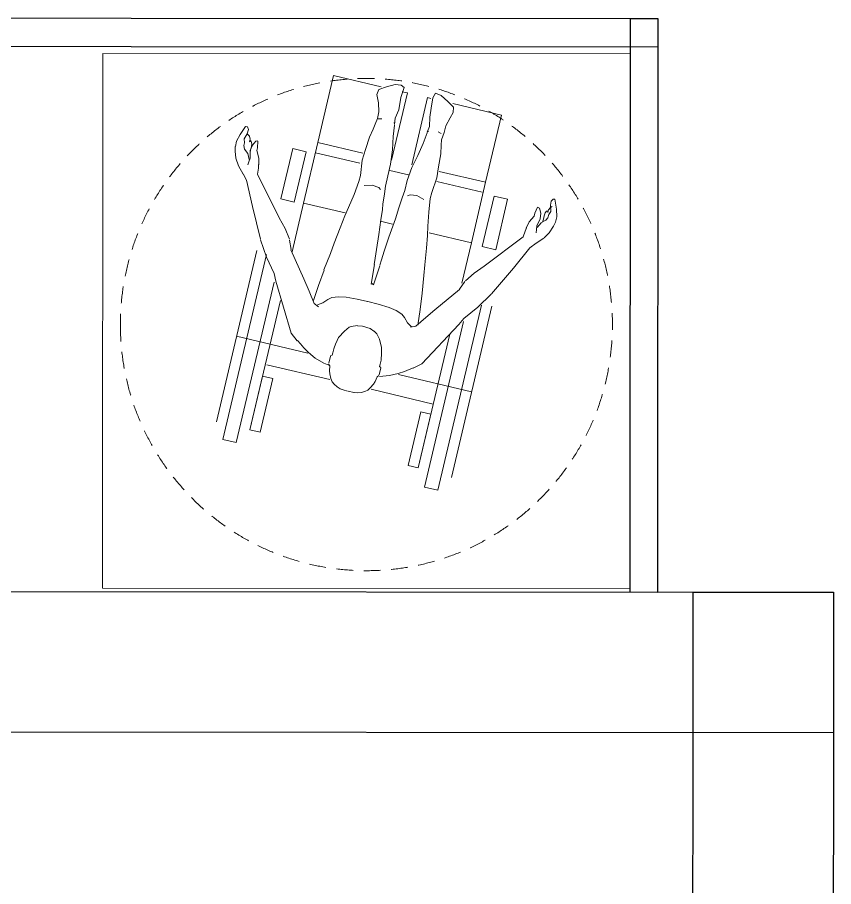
# Model space of a CAD drawing. Header units: millimetres. Extents: x 0 to 145404, y 0 to 194550.
# Drawn here: x 66504 to 68826, y 180941 to 183413 of the extents above; entities that cross this region are included whole.
import ezdxf

# ---------------------------------------------------------------- set-up
doc = ezdxf.new("R2010")
doc.units = ezdxf.units.MM
doc.linetypes.add('Штрих 2_4 х 1_5 мм', pattern=[3.9, 2.4, -1.5])
doc.layers.add('АР - Наружная стена', color=144, linetype='Continuous', lineweight=30)
doc.layers.add('АР - Перегородки 80', color=32, linetype='Continuous', lineweight=30)
doc.layers.add('АР - оборудование', color=7, linetype='Continuous', lineweight=9, true_color=0x787878)

# ---------------------------------------------------------------- blocks, each defined once
blk = doc.blocks.new('МГН')
at = {"color": 0, "linetype": 'ByBlock', "lineweight": -2}
for p, q in [((360.9, 46.3), (496.7, 78.2)), ((541.7, -112.8), (496.7, 78.2)), ((304.3, 50.9), (295.9, 43.8)), ((321.6, 52.4), (304.3, 50.9)), ((345.9, 45.5), (321.6, 52.4)), ((190.2, 21.5), (206.4, 27.8)), ((206.4, 27.8), (214.6, 14.6)), ((286.5, 28.8), (301.2, 32.2)), ((331.5, -162.3), (286.5, 28.8)), ((295.9, 43.8), (305, 15.7)), ((367.8, 38.1), (345.9, 45.5)), ((373.6, 24.3), (367.8, 38.1)), ((155.3, -12), (171.6, 4.5)), ((171.6, 4.5), (190.2, 21.5)), ((214.6, 14.6), (218.9, -14.6)), ((219.9, 13.1), (229.2, 15.3)), ((274.2, -175.8), (229.2, 15.3)), ((305, 15.7), (310.8, -19.4)), ((367.6, -25), (369.2, 0.6)), ((369.2, 0.6), (373.6, 24.3)), ((19, -34.2), (157.8, -1.5)), ((156.2, -26.9), (155.3, -12)), ((218.9, -14.6), (222.5, -40.2)), ((310.8, -19.4), (321.5, -43.4)), ((64, -225.3), (19, -34.2)), ((165, -42.5), (156.2, -26.9)), ((177.7, -64.7), (165, -42.5)), ((222.5, -40.2), (223.6, -66.4)), ((321.5, -43.4), (323.1, -60.7)), ((369.7, -44.7), (359.6, -44.6)), ((372.1, -44.1), (367.6, -25)), ((378.4, -60.3), (372.1, -44.1)), ((182.2, -83.8), (177.7, -64.7)), ((223.6, -66.4), (229.9, -82.6)), ((323.1, -60.7), (324.5, -55.9)), ((327.4, -95.2), (323.6, -63)), ((384.2, -74.1), (378.4, -60.3)), ((394.6, -96.8), (384.2, -74.1)), ((741.4, -68.3), (739, -76.1)), ((747.2, -66.8), (741.4, -68.3)), ((762.5, -89.8), (747.2, -66.8)), ((189.7, -104.7), (182.2, -83.8)), ((190.5, -86.9), (199.5, -82.2)), ((229.9, -82.6), (226.5, -79)), ((241.4, -115.5), (230.5, -85)), ((328.7, -132.8), (327.4, -95.2)), ((405.4, -132.1), (394.6, -96.8)), ((736.1, -94.9), (733.7, -103.3)), ((742.7, -87.5), (736.1, -94.9)), ((739, -76.1), (742.7, -87.5)), ((742.7, -87.5), (751.3, -102.4)), ((773, -108.8), (762.5, -89.8)), ((190.7, -119.6), (189.7, -104.7)), ((191.5, -144.6), (190.7, -119.6)), ((257, -149.6), (241.4, -115.5)), ((413, -143.1), (541.7, -112.8)), ((582.2, -284.8), (541.7, -112.8)), ((711.7, -109.1), (713.2, -127.3)), ((718, -108.9), (711.9, -108.2)), ((727.6, -120), (718, -108.9)), ((733.8, -135.1), (727.6, -120)), ((730.9, -109.6), (729, -116.1)), ((729, -116.1), (730.6, -124.7)), ((732.6, -107), (730.9, -109.6)), ((735.6, -110.9), (732.6, -107)), ((733.7, -103.3), (735.6, -110.9)), ((751.8, -120.9), (749.9, -131.3)), ((751.3, -102.4), (750.1, -113.1)), ((750.1, -113.1), (751.8, -120.9)), ((776.1, -123.8), (773, -108.8)), ((197.6, -181), (191.5, -144.6)), ((334.6, -173.9), (328.7, -132.8)), ((415.1, -162.6), (405.4, -132.1)), ((422.2, -171.2), (548.4, -141.5)), ((574.7, -138.7), (612.9, -129.7)), ((608.4, -282), (574.7, -138.7)), ((612.9, -129.7), (646.6, -273)), ((715.1, -135.7), (709, -157.1)), ((713.2, -127.3), (715.1, -135.7)), ((730.6, -124.7), (733.2, -133.5)), ((733.2, -133.5), (733.6, -142.7)), ((734.2, -157.2), (733.8, -135.1)), ((740.6, -143.7), (736.5, -160.9)), ((749.9, -131.3), (740.3, -143.8)), ((774.6, -157.3), (776.6, -136.9)), ((776.6, -136.9), (776.3, -123.7)), ((273.7, -183.2), (257, -149.6)), ((420.4, -206.7), (415.1, -162.6)), ((709.5, -176.4), (709, -157.1)), ((734.2, -157.2), (737.4, -167.2)), ((737.4, -167.2), (740.9, -176.3)), ((767.5, -178.8), (774.6, -157.3)), ((64, -225.3), (195.7, -194.3)), ((202.5, -212.6), (197.6, -181)), ((273.7, -183.2), (287.5, -220.3)), ((283.6, -203.8), (336.2, -191.5)), ((334.6, -173.9), (342.4, -207.4)), ((710.1, -175.6), (710.4, -185.4)), ((710.4, -185.4), (713, -202.2)), ((754, -202.2), (767.5, -178.8)), ((217.4, -254.5), (202.5, -212.6)), ((287.5, -220.3), (294.2, -249)), ((342.4, -207.4), (349.2, -236.1)), ((424.4, -223.4), (420.4, -206.7)), ((651.1, -326.9), (713, -202.2)), ((727.6, -294.2), (744.6, -219.6)), ((744.6, -219.6), (753.8, -202.1)), ((104.4, -397.3), (64, -225.3)), ((202.4, -223), (73.4, -253.3)), ((351.9, -258.1), (349.2, -236.1)), ((368.2, -240), (362.9, -246)), ((386.8, -233.4), (368.2, -240)), ((409.3, -234.5), (386.8, -233.4)), ((438.1, -260.5), (424.4, -223.4)), ((1.4, -273.6), (39.6, -264.6)), ((39.6, -264.6), (73.4, -407.9)), ((221.3, -271.2), (217.4, -254.5)), ((225.5, -310.6), (221.3, -271.2)), ((239.7, -274.4), (259.4, -263.4)), ((259.4, -263.4), (279, -260.9)), ((279, -260.9), (286.4, -264)), ((301.7, -269.9), (294.2, -249)), ((301.7, -269.9), (310.8, -298)), ((351.9, -258.1), (356.2, -287.4)), ((453.6, -297.5), (438.1, -260.5)), ((-137.5, -301.7), (-132.6, -272.7)), ((-132.6, -272.7), (-128.2, -273)), ((-128.2, -273), (-122.5, -278.9)), ((-125.7, -294.4), (-121, -296.6)), ((-122.5, -278.9), (-120.8, -290.7)), ((-120.8, -290.7), (-121.8, -307.9)), ((-89.1, -298.9), (-83.4, -296.3)), ((-83.4, -296.3), (-76.6, -313.2)), ((35.1, -416.9), (1.4, -273.6)), ((356.3, -288.1), (357.2, -302.7)), ((582.2, -284.8), (463.1, -312.9)), ((614.7, -423.1), (582.2, -284.8)), ((646.6, -273), (608.4, -282)), ((704.8, -387.6), (727.6, -294.2)), ((-138.4, -323.4), (-137.5, -301.7)), ((-121.8, -307.9), (-116, -316.9)), ((-121, -296.6), (-115.1, -303.1)), ((-116, -316.9), (-113.1, -326.3)), ((-115.1, -303.1), (-113.4, -310.7)), ((-113.4, -310.7), (-112.5, -306)), ((-112.5, -306), (-109.8, -307.5)), ((-109.8, -307.5), (-105.2, -312.5)), ((-105.2, -312.5), (-102.9, -320.9)), ((-102.9, -320.9), (-101.2, -329.9)), ((-92.8, -313.1), (-89.1, -298.9)), ((-91.6, -329.4), (-92.8, -313.1)), ((-76.6, -313.2), (-74.6, -321.6)), ((228.1, -350.6), (225.5, -310.6)), ((310.8, -298), (320.7, -329)), ((357.2, -302.7), (362.1, -332.1)), ((464.3, -321.1), (453.6, -297.5)), ((477.5, -355.1), (464.3, -321.1)), ((-134.5, -338.2), (-138.4, -323.4)), ((-129.1, -350.1), (-134.5, -338.2)), ((-113.1, -326.3), (-107.7, -333.2)), ((-107.7, -333.2), (-93.5, -340.1)), ((-101.2, -329.9), (-97.5, -338.3)), ((-93.8, -340.1), (-82.5, -353.7)), ((-82.1, -349.3), (-91.6, -329.4)), ((-74.6, -321.6), (-59.6, -338)), ((-51.4, -355.6), (-59.6, -338)), ((320.7, -329), (339.1, -381.1)), ((329.3, -344.4), (362.7, -336.5)), ((362.1, -332.1), (368, -374.3)), ((634.4, -357.4), (651.1, -326.9)), ((-116.7, -369.1), (-129.1, -350.1)), ((-102.3, -383.5), (-116.7, -369.1)), ((-82.1, -349.3), (-80.5, -359.7)), ((-80.5, -359.7), (-79.6, -369.4)), ((-52.3, -355), (-48.2, -363.9)), ((-48.2, -363.9), (-43.1, -380.2)), ((104.4, -397.3), (224.2, -369.1)), ((229, -376.5), (228.1, -350.6)), ((494.7, -398.9), (477.5, -355.1)), ((634.4, -357.4), (621.8, -387.9)), ((-79.7, -398.5), (-101.6, -384.2)), ((68, -464.2), (-43.1, -380.2)), ((232.4, -412.8), (229, -376.5)), ((339.1, -381.1), (352.6, -421.5)), ((368, -374.3), (373.9, -416.5)), ((621.4, -389.8), (617.2, -416.8)), ((687.2, -438.6), (704.2, -389.5)), ((-62, -411.8), (-79.6, -398.3)), ((-15.1, -469), (-62, -411.8)), ((73.4, -407.9), (35.1, -416.9)), ((131.4, -511.9), (104.4, -397.3)), ((236.5, -459.7), (232.4, -412.8)), ((373.9, -416.5), (377.8, -441.7)), ((505.4, -428.2), (494.7, -398.9)), ((617.6, -417.7), (581.4, -500.4)), ((829.5, -907.3), (714.8, -420)), ((352.6, -421.5), (360.4, -445.8)), ((377.8, -441.7), (380.9, -459.5)), ((523.9, -474.8), (505.4, -428.2)), ((665.9, -485.3), (687.2, -438.6)), ((687.2, -431.3), (811, -957)), ((47, -542.5), (-15.1, -469)), ((96.5, -484), (68, -464.2)), ((240, -490.7), (236.5, -459.7)), ((360.4, -445.8), (365, -461.2)), ((365.2, -463.2), (383.1, -516.7)), ((380, -459.7), (389.1, -515.3)), ((96.5, -484), (121.4, -505.7)), ((244.3, -540.6), (240, -490.7)), ((539.4, -519.2), (523, -475.1)), ((660.3, -507), (665.9, -485.3)), ((122.6, -507.2), (138.4, -529.5)), ((383.1, -516.7), (386.5, -513.8)), ((389.1, -515.3), (384.8, -514.2)), ((581.4, -500.4), (565.9, -535.2)), ((660.3, -507), (616.8, -654.3)), ((772.8, -966), (665.3, -509.6)), ((138.5, -530.5), (207.8, -588.4)), ((250.3, -587.2), (244.3, -540.6)), ((553.5, -561.6), (539.4, -519.2)), ((565.9, -535.2), (551.6, -570.6)), ((85.5, -580.2), (48.4, -543.8)), ((369.1, -571.7), (398.4, -564.8)), ((428.8, -557.7), (399.5, -564.6)), ((460.5, -552.4), (428.8, -557.7)), ((482.2, -551.5), (460.5, -552.4)), ((501.6, -553.4), (482.2, -551.5)), ((512.9, -558.6), (501.6, -553.4)), ((527.2, -568.8), (512.9, -558.6)), ((734, -929.8), (647.3, -561.7)), ((160.7, -1064.7), (46, -577.4)), ((75.7, -575.2), (199.5, -1101)), ((125.4, -612.5), (85.5, -580.2)), ((207.8, -588.4), (234, -609.7)), ((256.7, -631.5), (250.3, -587.2)), ((302, -600.4), (318.5, -590.1)), ((318.5, -590.1), (338.4, -581.1)), ((338.4, -581.1), (369.1, -571.7)), ((542.4, -573.8), (527.2, -568.8)), ((551.6, -570.6), (539.6, -579.4)), ((140.1, -629.5), (125.4, -612.5)), ((234, -609.7), (262.6, -635)), ((285.9, -625.6), (294.3, -610.1)), ((294.3, -610.1), (302, -600.4)), ((237.7, -1092), (126.9, -621.2)), ((140.1, -629.5), (244.7, -741.9)), ((262.6, -635), (277.3, -637.5)), ((274.6, -636.8), (285.9, -625.6)), ((392.1, -641.3), (381.5, -649.1)), ((414.2, -634.4), (392.1, -641.3)), ((414.2, -634.4), (428.2, -633.6)), ((428, -632.8), (445.9, -635.7)), ((452, -637.7), (445.9, -635.7)), ((452, -637.7), (465.2, -648.6)), ((255.1, -1037.4), (165.7, -657.4)), ((372.9, -656.3), (365.9, -672)), ((372.9, -656.3), (381.1, -648.6)), ((465.2, -648.6), (481.8, -666.9)), ((481.9, -666.8), (490, -684.1)), ((569.5, -711.4), (772.5, -663.6)), ((616.8, -654.3), (600.1, -676.2)), ((365.9, -672), (360, -695.5)), ((495.9, -699.3), (489.5, -683)), ((590.6, -685.5), (581.3, -696.5)), ((599.3, -675.5), (590.6, -685.5)), ((359.7, -694.5), (360.2, -713.7)), ((361, -731), (359.9, -711.5)), ((495.9, -699.3), (498.7, -710.9)), ((498.7, -710.9), (500.2, -717.6)), ((567.3, -709.3), (548.2, -725.8)), ((581.3, -696.5), (567.3, -709.3)), ((361, -731), (363.8, -742.7)), ((500.2, -717.6), (504.6, -718.3)), ((505, -719.9), (509.7, -739.9)), ((523.7, -740.3), (509.4, -745.4)), ((548.2, -725.8), (523.7, -740.3)), ((244.7, -741.9), (269.4, -754)), ((269.1, -753.2), (281.2, -758.3)), ((281.2, -758.3), (294.6, -763.9)), ((294.6, -763.9), (312.8, -769.2)), ((365.3, -749.3), (361.7, -751.9)), ((362.1, -753.6), (366.8, -773.5)), ((363.8, -742.7), (365.3, -749.3)), ((506.5, -786.7), (685.7, -744.5)), ((507.3, -747.5), (510.5, -743.2)), ((507.3, -747.5), (507.9, -761.4)), ((507.9, -761.4), (507.3, -770.3)), ((103.4, -821.1), (311.5, -772.1)), ((312.8, -769.2), (337.2, -775.4)), ((337.2, -775.4), (365.6, -777.5)), ((372.4, -779.2), (367.2, -775.2)), ((372.4, -779.2), (378, -791.9)), ((503.7, -783.4), (500.5, -792.9)), ((507.3, -770.3), (503.7, -783.4)), ((698, -776.9), (669.3, -783.6)), ((669.3, -783.6), (705.3, -936.5)), ((734, -929.8), (698, -776.9)), ((212.4, -855.9), (389.5, -814.2)), ((378, -791.9), (382.5, -799.6)), ((382.5, -799.6), (391.6, -809.8)), ((391.6, -809.8), (398.7, -816.9)), ((477, -812.5), (468.5, -816.2)), ((486.4, -806.8), (477, -812.5)), ((494.1, -799.7), (486.4, -806.8)), ((500.5, -792.9), (494.1, -799.7)), ((398.7, -816.9), (407.4, -820.1)), ((407.4, -820.1), (417.5, -823)), ((417.5, -823), (428.4, -823.9)), ((428.4, -823.9), (437.7, -823.5)), ((454.5, -819.5), (438.8, -823.2)), ((468.5, -816.2), (456.1, -819.2)), ((247.8, -877.8), (219.2, -884.6)), ((219.2, -884.6), (255.1, -1037.4)), ((283.8, -1030.7), (247.8, -877.8)), ((705.3, -936.5), (734, -929.8)), ((811, -957), (772.8, -966)), ((255.1, -1037.4), (283.8, -1030.7)), ((199.5, -1101), (237.7, -1092))]:
    blk.add_line(p, q, dxfattribs=at)
at = {"color": 0, "linetype": 'Штрих 2_4 х 1_5 мм', "lineweight": -2, "ltscale": 20}
blk.add_circle((402.9, -630.1), 700, dxfattribs=at)
blk = doc.blocks.new('Лестничная клетка Н1 6700')
at = {"layer": 'АР - Наружная стена', "elevation": 0}
for points in [[(6950, 7074.8), (4290, 7074.8), (4290, 7474.8), (6950, 7474.8)], [(6950, 7474.8), (6950, 5980), (6550, 5980), (6550, 7474.8)]]:
    blk.add_lwpolyline(points, close=True, dxfattribs=at)
at = {"layer": 'АР - оборудование', "ltscale": 100, "elevation": 0}
blk.add_lwpolyline([(4870, 9004.8), (6370, 9004.8), (6370, 7484.8), (4870, 7484.8)], close=True, dxfattribs=at)
at = {"layer": 'АР - Перегородки 80', "elevation": 0}
for points in [[(450, 9024.8), (6450, 9024.8), (6450, 9104.8), (450, 9104.8)], [(6450, 7474.8), (6450, 9104.8), (6370, 9104.8), (6370, 7474.8)]]:
    blk.add_lwpolyline(points, close=True, dxfattribs=at)
at = {"layer": 'АР - оборудование', "ltscale": 100, "xscale": -1}
blk.add_blockref('МГН', (6022.9, 8864.9, 0), dxfattribs=at)
blk = doc.blocks.new('H_Section_2')
at = {"xscale": -1, "rotation": 56.96711930257284}
blk.add_blockref('Лестничная клетка Н1 6700', (-484.1, -12448.3, 0), dxfattribs=at)

msp = doc.modelspace()

# ---------------------------------------------------------------- block references
at = {"xscale": -1, "rotation": 56.92792192093123}
msp.add_blockref('H_Section_2', (51175.5, 180696.1), dxfattribs=at)

doc.saveas('drawing.dxf')
